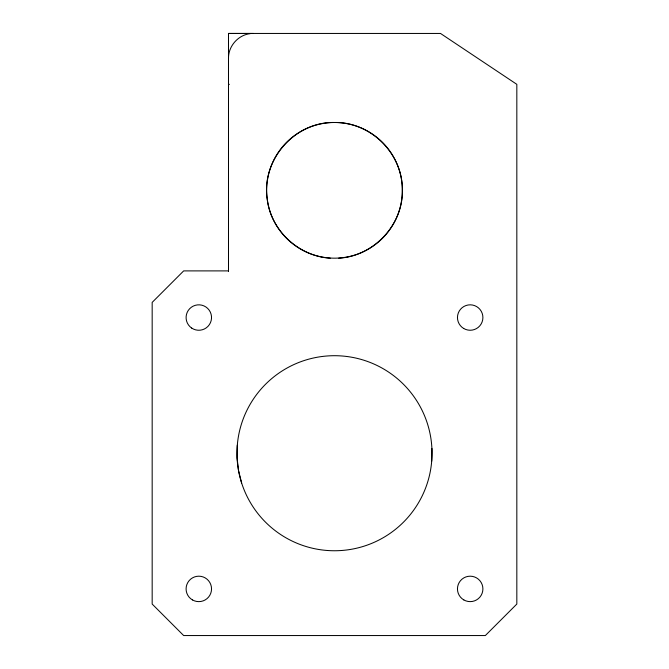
<?xml version="1.0" encoding="UTF-8"?>
<svg xmlns="http://www.w3.org/2000/svg" width="669" height="669" viewBox="0 0 669 669"><rect width="100%" height="100%" fill="white"/><g stroke="black" fill="none" stroke-linecap="round" stroke-linejoin="round"><path stroke-width="1" d="M237.303 445.253L237.094 458.014L238.549 470.683L241.651 483.06M431.697 461.192A97.523 97.523 0 0 0 292.805 365.065A97.523 97.523 0 0 0 278.998 533.419A97.523 97.523 0 0 0 431.697 461.192L431.906 448.439M250.398 33.45L250.122 33.659C238.08 35.056 228.305 46.203 228.497 58.32L228.497 271.397M253.367 33.45L228.497 33.45L228.497 84.336L229.4 84.336M228.497 33.45L440.503 33.45L516.828 84.336L516.828 604.057L485.334 635.55L183.666 635.55L152.172 604.057L152.172 302.396L183.666 270.895L228.497 270.895M338.74 258.175C372.892 256.503 403.19 225.244 402.345 190.339C403.106 154.071 370.76 121.733 334.5 122.494C294.945 121.449 261.044 160.108 267.24 199.186C270.744 230.713 299.294 256.47 330.26 258.175M300.582 249.085A67.845 67.845 0 0 0 402.345 190.339A67.845 67.845 0 0 0 300.582 131.584A67.845 67.845 0 0 0 300.582 249.085M463.701 328.479A12.719 12.719 0 0 0 482.901 317.683A12.719 12.719 0 0 0 463.952 306.452A12.719 12.719 0 0 0 463.701 328.479M192.455 599.926A12.719 12.719 0 0 0 211.538 588.912A12.719 12.719 0 0 0 192.455 577.891A12.719 12.719 0 0 0 192.455 599.926M463.826 599.926A12.719 12.719 0 0 0 482.901 588.912A12.719 12.719 0 0 0 463.826 577.891A12.719 12.719 0 0 0 463.826 599.926M191.702 328.086A12.719 12.719 0 0 0 211.504 318.427A12.719 12.719 0 0 0 193.241 306.109A12.719 12.719 0 0 0 191.702 328.086"/></g></svg>
